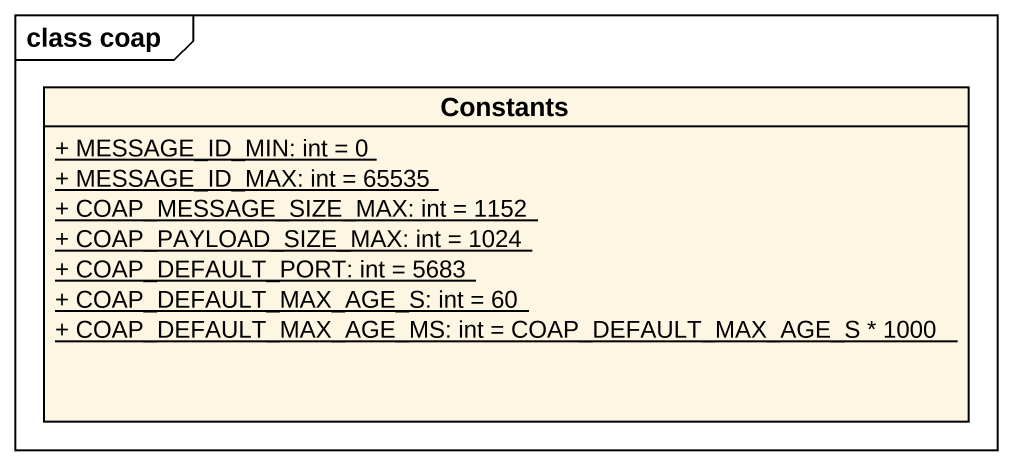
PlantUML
@startuml
mainframe class coap
hide circle
hide empty members
skinparam classAttributeIconSize 0
class Constants {
  {static} + MESSAGE_ID_MIN: int = 0
  {static} + MESSAGE_ID_MAX: int = 65535
  {static} + COAP_MESSAGE_SIZE_MAX: int = 1152
  {static} + COAP_PAYLOAD_SIZE_MAX: int = 1024
  {static} + COAP_DEFAULT_PORT: int = 5683
  {static} + COAP_DEFAULT_MAX_AGE_S: int = 60
  {static} + COAP_DEFAULT_MAX_AGE_MS: int = COAP_DEFAULT_MAX_AGE_S * 1000
}
@enduml
